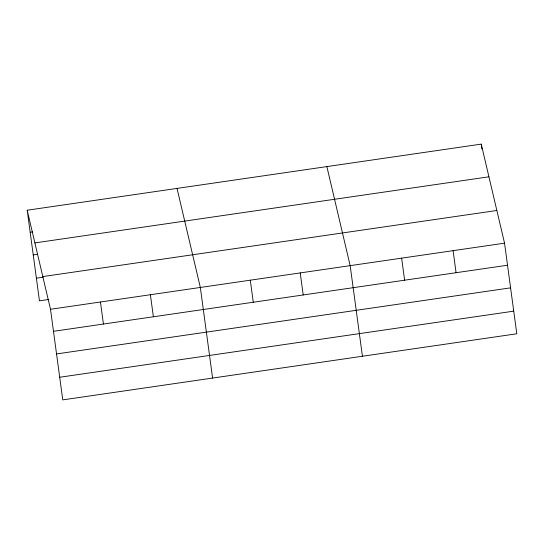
<?xml version="1.0" encoding="UTF-8"?>
<svg xmlns="http://www.w3.org/2000/svg" width="544" height="544" viewBox="0 0 544 544"><rect width="100%" height="100%" fill="white"/><g stroke="black" fill="none" stroke-linecap="round" stroke-linejoin="round"><path stroke-width="0.82" d="M27.2 210.222L481.243 144.119L504.546 243.168L516.8 333.778L62.757 399.881L50.504 309.271L27.2 210.222L39.454 300.832L48.606 299.499M30.178 232.274L32.681 231.907M34.891 242.91L488.934 176.807M33.238 254.898L37.4 254.293M42.813 276.583L496.856 210.48M36.394 278.208L43.051 277.236M50.504 309.271L504.546 243.168M53.489 331.316L507.532 265.214M56.549 353.94L510.592 287.844M59.697 377.25L513.74 311.154M326.869 166.593L350.173 265.642L362.426 356.252M177.031 188.408L200.342 287.456L212.588 378.066M481.243 144.119L481.902 149.022M453.091 250.662L456.069 272.707M401.635 258.148L404.614 280.201M300.227 272.911L303.212 294.964M250.288 280.187L253.266 302.233M150.396 294.726L153.374 316.778M100.45 301.995L103.435 324.047"/></g></svg>
